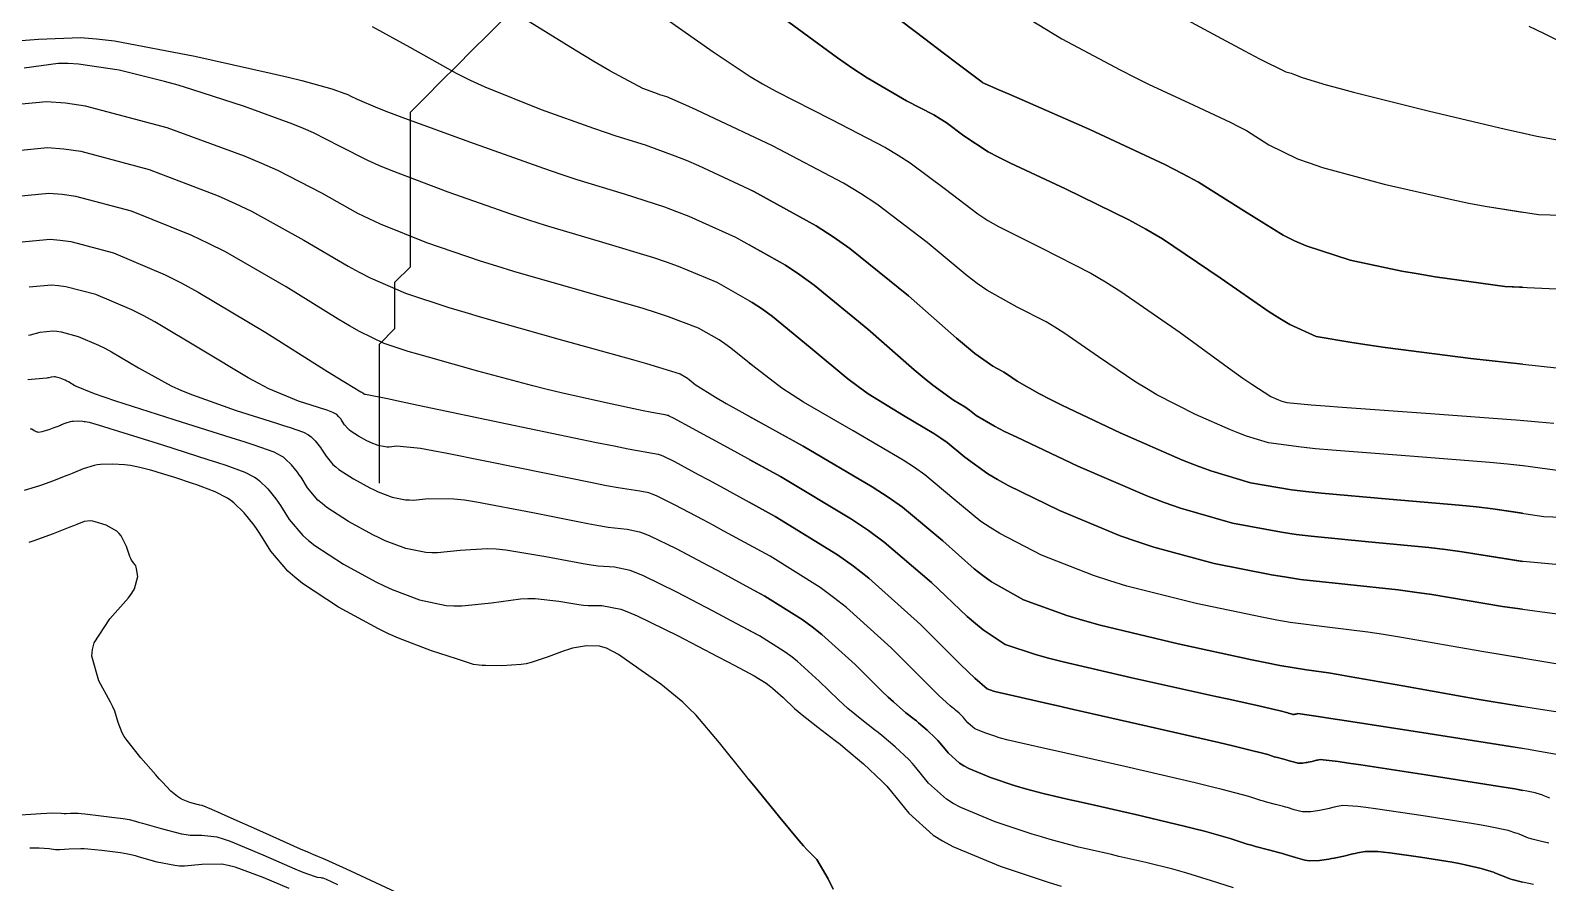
# Model space of a CAD drawing. Header units: metres. Extents: x 837475 to 838479, y 1189012 to 1191015.
# Drawn here: x 837778.4 to 837876.6, y 1190208.2 to 1190263.4 of the extents above; entities that cross this region are included whole.
import ezdxf

# ---------------------------------------------------------------- set-up
doc = ezdxf.new("R2010")
doc.units = ezdxf.units.M
doc.header["$LTSCALE"] = 0.3
for name, color, linetype in [('COTAS 10', 1, 'Continuous'), ('COTAS INT', 252, 'Continuous'), ('DRENAJE', 5, 'Continuous')]:
    doc.layers.add(name, color=color, linetype=linetype)

msp = doc.modelspace()

# ---------------------------------------------------------------- linework, layer by layer
at = {"layer": 'COTAS 10'}
for points, elevation in [([(837829.982, 1190267.584), (837836.27, 1190262.807), (837837.471, 1190261.895), (837838.437, 1190261.161), (837839.976, 1190259.994), (837839.984, 1190259.989), (837839.988, 1190259.987), (837839.994, 1190259.983), (837841.064, 1190259.514), (837841.737, 1190259.22), (837842.573, 1190258.854), (837846.952, 1190256.941), (837851.798, 1190254.684), (837852.928, 1190254.102), (837853.966, 1190253.539), (837856.952, 1190251.659), (837859.451, 1190250.102), (837860.183, 1190249.743), (837860.931, 1190249.414), (837863.779, 1190248.485), (837867.113, 1190247.784), (837868.168, 1190247.598), (837869.281, 1190247.417), (837873.779, 1190246.792), (837879.036, 1190246.555)], 1670), ([(837874.923, 1190246.74), (837873.779, 1190246.792), (837869.281, 1190247.417), (837868.168, 1190247.598), (837867.113, 1190247.784), (837863.779, 1190248.485), (837860.931, 1190249.414), (837860.183, 1190249.743), (837859.451, 1190250.102), (837856.952, 1190251.659), (837853.966, 1190253.539), (837852.928, 1190254.102), (837851.798, 1190254.684), (837846.952, 1190256.941), (837842.573, 1190258.854), (837841.737, 1190259.22), (837841.064, 1190259.514), (837839.994, 1190259.983), (837839.988, 1190259.987), (837839.984, 1190259.989), (837839.976, 1190259.994), (837838.437, 1190261.161), (837837.471, 1190261.895), (837836.27, 1190262.807), (837829.982, 1190267.584)], 1670), ([(837777.291, 1190262.659), (837778.972, 1190262.775), (837781.682, 1190262.901), (837782.715, 1190262.811), (837783.87, 1190262.667), (837789.065, 1190261.694), (837794.073, 1190260.563), (837795.111, 1190260.318), (837795.997, 1190260.104), (837797.939, 1190259.58), (837798.772, 1190259.274), (837798.959, 1190259.198), (837799.128, 1190259.125), (837799.58, 1190258.893), (837800.891, 1190258.344), (837801.602, 1190258.072), (837802.463, 1190257.747), (837806.828, 1190256.141), (837811.614, 1190254.441), (837812.741, 1190254.058), (837813.783, 1190253.713), (837816.828, 1190252.782), (837819.444, 1190251.937), (837820.216, 1190251.647), (837821.007, 1190251.332), (837824.035, 1190249.989), (837827.268, 1190248.161), (837828.189, 1190247.54), (837829.121, 1190246.87), (837832.583, 1190244.035), (837835.585, 1190241.406), (837836.228, 1190240.866), (837836.789, 1190240.408), (837838.136, 1190239.431), (837838.854, 1190239.009), (837839.019, 1190238.9), (837839.169, 1190238.795), (837839.588, 1190238.446), (837840.793, 1190237.748), (837841.438, 1190237.422), (837842.219, 1190237.039), (837846.165, 1190235.181), (837850.636, 1190233.255), (837851.748, 1190232.831), (837852.804, 1190232.454), (837856.165, 1190231.483), (837859.341, 1190230.895), (837860.282, 1190230.759), (837861.249, 1190230.635), (837864.963, 1190230.281), (837868.862, 1190229.917), (837869.945, 1190229.786), (837871.03, 1190229.641), (837874.923, 1190229.015)], 1680), ([(837777.669, 1190249.648), (837779.723, 1190249.843), (837780.373, 1190249.792), (837781.058, 1190249.695), (837783.823, 1190248.962), (837787.155, 1190247.547), (837788.197, 1190247.019), (837789.291, 1190246.432), (837793.674, 1190243.823), (837797.486, 1190241.41), (837798.22, 1190240.948), (837798.814, 1190240.575), (837799.799, 1190239.97), (837799.861, 1190239.95), (837799.873, 1190239.946), (837799.884, 1190239.943), (837799.905, 1190239.936), (837799.913, 1190239.932), (837799.915, 1190239.93), (837799.917, 1190239.929), (837799.923, 1190239.922), (837799.93, 1190239.914), (837799.932, 1190239.912), (837799.934, 1190239.909), (837799.94, 1190239.898), (837799.951, 1190239.885), (837799.961, 1190239.877), (837799.984, 1190239.862), (837800.01, 1190239.848), (837800.016, 1190239.845), (837800.023, 1190239.842), (837800.044, 1190239.834), (837800.066, 1190239.829), (837800.078, 1190239.829), (837800.102, 1190239.831), (837801.522, 1190239.54), (837802.408, 1190239.355), (837803.508, 1190239.125), (837809.263, 1190237.915), (837815.057, 1190236.709), (837816.181, 1190236.48), (837817.098, 1190236.298), (837818.675, 1190236.022), (837819.025, 1190235.95), (837819.168, 1190235.897), (837819.33, 1190235.829), (837820.084, 1190235.462), (837821.622, 1190234.638), (837822.279, 1190234.282), (837823.037, 1190233.87), (837826.608, 1190231.92), (837830.62, 1190229.442), (837831.655, 1190228.698), (837832.657, 1190227.928), (837836.002, 1190224.937), (837838.568, 1190222.377), (837839.078, 1190221.879), (837839.502, 1190221.472), (837840.31, 1190220.764), (837840.721, 1190220.626), (837840.894, 1190220.579), (837841.093, 1190220.528), (837842.026, 1190220.31), (837844.017, 1190219.863), (837844.883, 1190219.667), (837845.886, 1190219.44), (837850.646, 1190218.358), (837855.281, 1190217.294), (837856.204, 1190217.078), (837856.972, 1190216.895), (837858.448, 1190216.521), (837858.875, 1190216.384), (837858.982, 1190216.352), (837859.084, 1190216.323), (837859.413, 1190216.236), (837859.697, 1190216.164), (837859.772, 1190216.143), (837859.845, 1190216.121), (837860.092, 1190216.041), (837860.329, 1190215.979), (837860.394, 1190215.97), (837860.46, 1190215.964), (837860.699, 1190215.97), (837860.939, 1190216.004), (837861.006, 1190216.016), (837861.073, 1190216.029), (837861.314, 1190216.082), (837861.544, 1190216.137), (837861.603, 1190216.15), (837861.66, 1190216.162), (837861.851, 1190216.199), (837863.004, 1190216.067), (837863.668, 1190215.973), (837864.481, 1190215.854), (837868.664, 1190215.217), (837872.888, 1190214.551), (837873.728, 1190214.413), (837874.425, 1190214.297), (837874.923, 1190214.203)], 1690), ([(837878.961, 1190228.636), (837874.963, 1190229.009), (837871.03, 1190229.641), (837869.945, 1190229.786), (837868.862, 1190229.917), (837864.963, 1190230.281), (837861.249, 1190230.635), (837860.282, 1190230.759), (837859.341, 1190230.895), (837856.165, 1190231.483), (837852.804, 1190232.454), (837851.748, 1190232.831), (837850.636, 1190233.255), (837846.165, 1190235.181), (837842.219, 1190237.039), (837841.438, 1190237.422), (837840.793, 1190237.748), (837839.588, 1190238.446), (837839.169, 1190238.795), (837839.019, 1190238.9), (837838.854, 1190239.009), (837838.136, 1190239.431), (837836.789, 1190240.408), (837836.228, 1190240.866), (837835.585, 1190241.406), (837832.583, 1190244.035), (837829.121, 1190246.87), (837828.189, 1190247.54), (837827.268, 1190248.161), (837824.923, 1190249.487)], 1680), ([(837830.355, 1190207.806), (837830.033, 1190208.479), (837829.288, 1190209.732), (837828.667, 1190210.35), (837828.423, 1190210.622), (837828.148, 1190210.938), (837826.893, 1190212.443), (837825.409, 1190214.275), (837824.99, 1190214.797), (837824.567, 1190215.325), (837823.007, 1190217.284), (837821.461, 1190219.082), (837821.046, 1190219.508), (837820.638, 1190219.904), (837819.211, 1190221.074), (837817.945, 1190221.957), (837817.638, 1190222.171), (837817.35, 1190222.372), (837816.465, 1190222.99), (837815.684, 1190223.401), (837815.461, 1190223.472), (837815.235, 1190223.524), (837814.394, 1190223.556), (837813.493, 1190223.392), (837813.23, 1190223.32), (837812.959, 1190223.236), (837811.931, 1190222.84), (837810.82, 1190222.464), (837810.497, 1190222.394), (837810.168, 1190222.338), (837808.925, 1190222.258), (837807.861, 1190222.282), (837807.645, 1190222.291), (837807.463, 1190222.303), (837807.091, 1190222.355), (837806.582, 1190222.525), (837806.314, 1190222.611), (837805.992, 1190222.714), (837804.37, 1190223.226), (837802.245, 1190224.04), (837801.605, 1190224.333), (837800.944, 1190224.655), (837798.368, 1190226.063), (837796.041, 1190227.591), (837795.535, 1190227.989), (837795.089, 1190228.375), (837793.982, 1190229.679), (837793.284, 1190230.809), (837793.096, 1190231.086), (837792.911, 1190231.347), (837792.266, 1190232.161), (837791.596, 1190232.8), (837791.397, 1190232.952), (837791.191, 1190233.093), (837790.396, 1190233.508), (837789.488, 1190233.858), (837789.21, 1190233.957), (837788.922, 1190234.058), (837787.785, 1190234.43), (837786.702, 1190234.762), (837786.447, 1190234.837), (837786.211, 1190234.904), (837785.519, 1190235.088), (837784.906, 1190235.205), (837784.72, 1190235.23), (837784.526, 1190235.252), (837783.764, 1190235.308), (837782.978, 1190235.282), (837782.769, 1190235.253), (837782.563, 1190235.213), (837781.85, 1190234.991), (837781.137, 1190234.702), (837780.932, 1190234.62), (837780.724, 1190234.537), (837779.942, 1190234.231), (837779.162, 1190233.946), (837778.954, 1190233.877), (837778.75, 1190233.811), (837778.045, 1190233.606)], 1700), ([(837876.682, 1190213.708), (837876.466, 1190213.794), (837876.254, 1190213.883), (837876.18, 1190213.91), (837876.099, 1190213.938), (837875.751, 1190214.047), (837874.425, 1190214.297), (837873.728, 1190214.413), (837872.888, 1190214.551), (837868.664, 1190215.217), (837864.481, 1190215.854), (837863.668, 1190215.973), (837863.004, 1190216.067), (837861.851, 1190216.199), (837861.66, 1190216.162), (837861.603, 1190216.15), (837861.544, 1190216.137), (837861.314, 1190216.082), (837861.073, 1190216.029), (837861.006, 1190216.016), (837860.939, 1190216.004), (837860.699, 1190215.97), (837860.46, 1190215.964), (837860.394, 1190215.97), (837860.329, 1190215.979), (837860.092, 1190216.041), (837859.845, 1190216.121), (837859.772, 1190216.143), (837859.697, 1190216.164), (837859.413, 1190216.236), (837859.084, 1190216.323), (837858.982, 1190216.352), (837858.875, 1190216.384), (837858.448, 1190216.521), (837856.972, 1190216.895), (837856.204, 1190217.078), (837855.281, 1190217.294), (837850.646, 1190218.358), (837845.886, 1190219.44), (837844.883, 1190219.667), (837844.017, 1190219.863), (837842.026, 1190220.31), (837841.093, 1190220.528), (837840.894, 1190220.579), (837840.721, 1190220.626), (837840.31, 1190220.764), (837839.502, 1190221.472), (837839.078, 1190221.879), (837838.568, 1190222.377), (837836.002, 1190224.937), (837832.657, 1190227.928), (837831.655, 1190228.698), (837830.62, 1190229.442), (837826.608, 1190231.92), (837824.923, 1190232.84)], 1690), ([(837824.923, 1190214.88), (837824.99, 1190214.797), (837825.409, 1190214.275), (837826.893, 1190212.443), (837828.148, 1190210.938), (837828.423, 1190210.622), (837828.667, 1190210.35), (837829.288, 1190209.732), (837830.033, 1190208.479), (837830.355, 1190207.806)], 1700)]:
    msp.add_lwpolyline(points, dxfattribs=dict(at, elevation=elevation))
at = {"layer": 'COTAS INT'}
for points, elevation in [([(837824.923, 1190277.064), (837830.519, 1190272.803), (837837.279, 1190267.84), (837838.915, 1190266.704), (837840.45, 1190265.672), (837845.142, 1190262.803), (837848.899, 1190260.811), (837849.844, 1190260.331), (837850.747, 1190259.883), (837853.665, 1190258.523), (837856.021, 1190257.426), (837856.57, 1190257.144), (837857.075, 1190256.87), (837858.523, 1190255.958), (837860.369, 1190255.048), (837861.123, 1190254.776), (837861.983, 1190254.495), (837865.969, 1190253.405), (837870.347, 1190252.405), (837871.454, 1190252.181), (837872.515, 1190251.98), (837875.969, 1190251.443), (837879.678, 1190251.344)], 1668), ([(837849.628, 1190265.991), (837855.75, 1190262.674), (837856.943, 1190262.037), (837857.918, 1190261.52), (837859.628, 1190260.669), (837859.965, 1190260.577), (837860.074, 1190260.54), (837860.19, 1190260.497), (837860.667, 1190260.298), (837862.236, 1190259.828), (837863.04, 1190259.614), (837864.005, 1190259.364), (837868.827, 1190258.16), (837873.828, 1190256.966), (837874.907, 1190256.723), (837874.923, 1190256.719)], 1666), ([(837849.628, 1190265.991), (837855.75, 1190262.674), (837856.943, 1190262.037), (837857.918, 1190261.52), (837859.628, 1190260.669), (837859.965, 1190260.577), (837860.074, 1190260.54), (837860.19, 1190260.497), (837860.667, 1190260.298), (837862.236, 1190259.828), (837863.04, 1190259.614), (837864.005, 1190259.364), (837868.827, 1190258.16), (837873.828, 1190256.966), (837874.907, 1190256.723), (837875.852, 1190256.518), (837878.16, 1190256.093)], 1666), ([(837874.923, 1190235.192), (837873.948, 1190235.292), (837872.802, 1190235.399), (837867.632, 1190235.809), (837862.596, 1190236.203), (837861.535, 1190236.301), (837860.618, 1190236.393), (837858.507, 1190236.684), (837857.072, 1190237.121), (837856.58, 1190237.305), (837856.048, 1190237.516), (837853.785, 1190238.507), (837851.285, 1190239.791), (837850.603, 1190240.186), (837849.926, 1190240.6), (837847.517, 1190242.239), (837845.259, 1190243.799), (837844.678, 1190244.162), (837844.115, 1190244.496), (837842.239, 1190245.456), (837840.28, 1190246.562), (837839.664, 1190246.989), (837839.017, 1190247.469), (837836.418, 1190249.635), (837833.178, 1190252.12), (837832.128, 1190252.8), (837831.01, 1190253.476), (837826.418, 1190255.891), (837822.312, 1190257.832), (837821.501, 1190258.21), (837820.831, 1190258.518), (837819.586, 1190259.059), (837819.151, 1190259.194), (837818.992, 1190259.247), (837818.815, 1190259.308), (837818.036, 1190259.586), (837815.909, 1190260.732), (837814.882, 1190261.34), (837813.667, 1190262.074), (837807.696, 1190265.774)], 1676), ([(837840.45, 1190265.672), (837845.142, 1190262.803), (837848.899, 1190260.811), (837849.844, 1190260.331), (837850.747, 1190259.883), (837853.665, 1190258.523), (837856.021, 1190257.426), (837856.57, 1190257.144), (837857.075, 1190256.87), (837858.523, 1190255.958), (837860.369, 1190255.048), (837861.123, 1190254.776), (837861.983, 1190254.495), (837865.969, 1190253.405), (837870.347, 1190252.405), (837871.454, 1190252.181), (837872.515, 1190251.98), (837874.923, 1190251.606)], 1668), ([(837819.56, 1190264.089), (837822.588, 1190261.966), (837824.988, 1190260.361), (837825.784, 1190259.894), (837826.638, 1190259.417), (837830.198, 1190257.61), (837833.728, 1190255.778), (837834.562, 1190255.284), (837835.335, 1190254.796), (837837.61, 1190253.084), (837839.7, 1190251.484), (837840.355, 1190251.066), (837841.044, 1190250.66), (837843.81, 1190249.284), (837847.002, 1190247.652), (837847.96, 1190247.083), (837848.95, 1190246.465), (837852.791, 1190243.81), (837856.155, 1190241.361), (837856.844, 1190240.872), (837857.428, 1190240.465), (837858.659, 1190239.678), (837859.148, 1190239.464), (837859.262, 1190239.419), (837859.368, 1190239.379), (837859.678, 1190239.285), (837861.256, 1190239.142), (837862.161, 1190239.071), (837863.27, 1190238.987), (837868.966, 1190238.573), (837874.771, 1190238.14), (837874.923, 1190238.128)], 1674), ([(837874.923, 1190241.777), (837871.588, 1190242.142), (837866.047, 1190242.853), (837864.882, 1190243.015), (837863.878, 1190243.162), (837861.588, 1190243.566), (837859.88, 1190244.334), (837859.242, 1190244.71), (837858.534, 1190245.156), (837855.381, 1190247.359), (837851.647, 1190249.863), (837850.571, 1190250.499), (837849.478, 1190251.11), (837845.381, 1190253.112), (837841.808, 1190254.757), (837841.046, 1190255.143), (837840.382, 1190255.499), (837838.802, 1190256.534), (837837.662, 1190257.392), (837837.274, 1190257.636), (837836.856, 1190257.884), (837835.087, 1190258.802), (837832.538, 1190260.289), (837831.628, 1190260.894), (837830.629, 1190261.584), (837826.285, 1190264.775)], 1672), ([(837826.285, 1190264.775), (837830.629, 1190261.584), (837831.628, 1190260.894), (837832.538, 1190260.289), (837835.087, 1190258.802), (837836.856, 1190257.884), (837837.274, 1190257.636), (837837.662, 1190257.392), (837838.802, 1190256.534), (837840.382, 1190255.499), (837841.046, 1190255.143), (837841.808, 1190254.757), (837845.381, 1190253.112), (837849.478, 1190251.11), (837850.571, 1190250.499), (837851.647, 1190249.863), (837855.381, 1190247.359), (837858.534, 1190245.156), (837859.242, 1190244.71), (837859.88, 1190244.334), (837861.588, 1190243.566), (837863.878, 1190243.162), (837864.882, 1190243.015), (837866.047, 1190242.853), (837871.588, 1190242.142), (837877.132, 1190241.535)], 1672), ([(837874.923, 1190232.126), (837873, 1190232.414), (837871.946, 1190232.539), (837870.832, 1190232.658), (837866.298, 1190233.045), (837861.923, 1190233.419), (837860.908, 1190233.53), (837859.979, 1190233.644), (837857.336, 1190234.084), (837854.775, 1190234.863), (837853.898, 1190235.191), (837852.948, 1190235.568), (837848.91, 1190237.336), (837845.142, 1190239.116), (837844.362, 1190239.501), (837843.696, 1190239.839), (837842.242, 1190240.668), (837841.569, 1190241.133), (837841.395, 1190241.241), (837841.227, 1190241.341), (837840.668, 1190241.627), (837839.515, 1190242.465), (837838.974, 1190242.913), (837838.335, 1190243.454), (837835.226, 1190246.186), (837831.419, 1190249.255), (837830.34, 1190250.008), (837829.25, 1190250.719), (837825.226, 1190252.94), (837821.66, 1190254.582), (837820.858, 1190254.928), (837820.138, 1190255.228), (837818.207, 1190255.92), (837816.322, 1190256.506), (837815.631, 1190256.739), (837814.866, 1190257.002), (837811.489, 1190258.207), (837807.838, 1190259.68), (837806.901, 1190260.112), (837805.995, 1190260.555), (837802.989, 1190262.243), (837800.572, 1190263.579)], 1678), ([(837878.565, 1190262.005), (837876.348, 1190263.136), (837875.348, 1190263.61)], 1664), ([(837874.923, 1190225.924), (837873.629, 1190226.098), (837869.06, 1190226.868), (837867.944, 1190227.033), (837866.892, 1190227.176), (837863.629, 1190227.518), (837860.576, 1190227.85), (837859.656, 1190227.989), (837858.703, 1190228.146), (837854.994, 1190228.883), (837851.076, 1190229.933), (837849.991, 1190230.289), (837848.907, 1190230.673), (837844.994, 1190232.297), (837841.676, 1190233.926), (837840.966, 1190234.314), (837840.348, 1190234.674), (837838.871, 1190235.745), (837837.723, 1190236.701), (837837.312, 1190236.988), (837836.86, 1190237.285), (837834.893, 1190238.441), (837832.612, 1190239.859), (837831.962, 1190240.321), (837831.305, 1190240.813), (837828.865, 1190242.843), (837826.427, 1190244.84), (837825.77, 1190245.313), (837825.121, 1190245.75), (837822.843, 1190247.038), (837820.354, 1190248.082), (837819.573, 1190248.366), (837818.751, 1190248.647), (837815.448, 1190249.644), (837811.746, 1190250.737), (837810.672, 1190251.079), (837809.578, 1190251.439), (837805.448, 1190252.88), (837801.776, 1190254.282), (837800.969, 1190254.617), (837800.254, 1190254.928), (837798.428, 1190255.86), (837796.739, 1190256.729), (837796.109, 1190257), (837795.408, 1190257.286), (837792.293, 1190258.428), (837788.877, 1190259.538), (837787.986, 1190259.803), (837787.12, 1190260.049), (837784.191, 1190260.783), (837781.561, 1190261.176), (837780.883, 1190261.206), (837780.227, 1190261.203), (837778.037, 1190260.909)], 1682), ([(837824.923, 1190260.404), (837824.988, 1190260.361), (837825.784, 1190259.894), (837826.638, 1190259.417), (837830.198, 1190257.61), (837833.728, 1190255.778), (837834.562, 1190255.284), (837835.335, 1190254.796), (837837.61, 1190253.084), (837839.7, 1190251.484), (837840.355, 1190251.066), (837841.044, 1190250.66), (837843.81, 1190249.284), (837847.002, 1190247.652), (837847.96, 1190247.083), (837848.95, 1190246.465), (837852.791, 1190243.81), (837856.155, 1190241.361), (837856.844, 1190240.872), (837857.428, 1190240.465), (837858.659, 1190239.678), (837859.148, 1190239.464), (837859.262, 1190239.419), (837859.368, 1190239.379), (837859.678, 1190239.285), (837861.256, 1190239.142), (837862.161, 1190239.071), (837863.27, 1190238.987), (837868.966, 1190238.573), (837874.771, 1190238.14), (837875.949, 1190238.045), (837876.94, 1190237.96)], 1674), ([(837874.923, 1190222.748), (837872.295, 1190223.186), (837867.09, 1190224.095), (837865.942, 1190224.28), (837864.922, 1190224.435), (837862.295, 1190224.754), (837859.902, 1190225.066), (837859.03, 1190225.218), (837858.065, 1190225.398), (837853.823, 1190226.282), (837849.347, 1190227.412), (837848.235, 1190227.747), (837847.178, 1190228.091), (837843.823, 1190229.414), (837841.132, 1190230.813), (837840.494, 1190231.205), (837839.903, 1190231.599), (837838.154, 1190233.043), (837836.277, 1190234.606), (837835.605, 1190235.076), (837834.867, 1190235.562), (837831.651, 1190237.452), (837828.435, 1190239.31), (837827.697, 1190239.776), (837827.025, 1190240.22), (837825.148, 1190241.651), (837823.732, 1190242.811), (837823.351, 1190243.085), (837822.974, 1190243.339), (837821.651, 1190244.087), (837819.702, 1190244.832), (837818.93, 1190245.084), (837818.058, 1190245.356), (837809.71, 1190247.761), (837808.603, 1190248.1), (837807.541, 1190248.436), (837804.069, 1190249.619), (837801.089, 1190250.817), (837800.336, 1190251.162), (837799.616, 1190251.513), (837797.277, 1190252.827), (837794.446, 1190254.299), (837793.415, 1190254.749), (837792.278, 1190255.217), (837787.277, 1190257.06), (837782.013, 1190258.455), (837780.71, 1190258.64), (837779.473, 1190258.738), (837775.563, 1190258.366)], 1684), ([(837877.632, 1190234.832), (837874.97, 1190235.187), (837873.948, 1190235.292), (837872.802, 1190235.399), (837867.632, 1190235.809), (837862.596, 1190236.203), (837861.535, 1190236.301), (837860.618, 1190236.393), (837858.507, 1190236.684), (837857.072, 1190237.121), (837856.58, 1190237.305), (837856.048, 1190237.516), (837853.785, 1190238.507), (837851.285, 1190239.791), (837850.603, 1190240.186), (837849.926, 1190240.6), (837847.517, 1190242.239), (837845.259, 1190243.799), (837844.678, 1190244.162), (837844.115, 1190244.496), (837842.239, 1190245.456), (837840.28, 1190246.562), (837839.664, 1190246.989), (837839.017, 1190247.469), (837836.418, 1190249.635), (837833.178, 1190252.12), (837832.128, 1190252.8), (837831.01, 1190253.476), (837826.418, 1190255.891), (837824.923, 1190256.598)], 1676), ([(837776.265, 1190255.46), (837779.557, 1190255.773), (837780.598, 1190255.69), (837781.695, 1190255.535), (837786.126, 1190254.361), (837790.578, 1190252.655), (837791.688, 1190252.164), (837792.746, 1190251.665), (837796.126, 1190249.794), (837798.978, 1190248.097), (837799.704, 1190247.707), (837800.402, 1190247.352), (837802.69, 1190246.359), (837805.505, 1190245.433), (837806.534, 1190245.121), (837807.673, 1190244.784), (837812.69, 1190243.367), (837817.364, 1190242.066), (837818.287, 1190241.803), (837819.049, 1190241.582), (837820.459, 1190241.136), (837820.827, 1190240.928), (837820.931, 1190240.858), (837821.037, 1190240.781), (837821.431, 1190240.459), (837822.746, 1190239.627), (837823.432, 1190239.23), (837824.259, 1190238.761), (837828.409, 1190236.462), (837832.873, 1190233.838), (837833.898, 1190233.163), (837834.831, 1190232.511), (837837.436, 1190230.341), (837839.458, 1190228.525), (837840.022, 1190228.096), (837840.589, 1190227.699), (837842.652, 1190226.531), (837845.449, 1190225.51), (837846.478, 1190225.205), (837847.618, 1190224.892), (837852.652, 1190223.682), (837857.427, 1190222.649), (837858.403, 1190222.447), (837859.229, 1190222.282), (837860.961, 1190221.99), (837862.374, 1190221.799), (837862.999, 1190221.698), (837863.726, 1190221.576), (837867.194, 1190220.961), (837871.028, 1190220.276), (837871.985, 1190220.111), (837872.896, 1190219.955), (837874.923, 1190219.625)], 1686), ([(837874.923, 1190216.923), (837874.146, 1190217.046), (837868.827, 1190217.878), (837863.546, 1190218.695), (837862.535, 1190218.85), (837861.72, 1190218.975), (837860.405, 1190219.168), (837860.363, 1190219.16), (837860.351, 1190219.158), (837860.338, 1190219.155), (837860.288, 1190219.143), (837860.235, 1190219.131), (837860.22, 1190219.128), (837860.205, 1190219.126), (837860.153, 1190219.118), (837860.101, 1190219.117), (837860.086, 1190219.118), (837860.072, 1190219.12), (837860.02, 1190219.134), (837859.966, 1190219.152), (837859.95, 1190219.156), (837859.934, 1190219.161), (837859.871, 1190219.177), (837859.8, 1190219.196), (837859.777, 1190219.202), (837859.754, 1190219.209), (837859.66, 1190219.239), (837859.338, 1190219.321), (837859.17, 1190219.361), (837858.968, 1190219.408), (837857.954, 1190219.641), (837855.931, 1190220.094), (837855.093, 1190220.281), (837854.135, 1190220.493), (837849.669, 1190221.481), (837845.218, 1190222.519), (837844.269, 1190222.763), (837843.443, 1190222.989), (837841.481, 1190223.647), (837840.045, 1190224.586), (837839.55, 1190224.988), (837839.013, 1190225.451), (837836.719, 1190227.639), (837833.658, 1190230.266), (837832.637, 1190231.007), (837831.54, 1190231.753), (837826.95, 1190234.497), (837822.798, 1190236.767), (837821.976, 1190237.216), (837821.297, 1190237.586), (837820.032, 1190238.272), (837819.745, 1190238.411), (837819.683, 1190238.437), (837819.629, 1190238.458), (837819.495, 1190238.485), (837818.872, 1190238.595), (837818.509, 1190238.667), (837818.063, 1190238.758), (837815.764, 1190239.237), (837812.752, 1190239.918), (837811.857, 1190240.137), (837810.934, 1190240.368), (837807.381, 1190241.31), (837804.182, 1190242.209), (837803.483, 1190242.412), (837802.865, 1190242.596), (837801.31, 1190243.098), (837799.714, 1190243.887), (837799.071, 1190244.252), (837798.34, 1190244.681), (837794.974, 1190246.761), (837791.046, 1190249.031), (837789.961, 1190249.58), (837788.878, 1190250.094), (837784.974, 1190251.661), (837781.376, 1190252.615), (837780.485, 1190252.741), (837779.64, 1190252.808), (837776.967, 1190252.554)], 1688), ([(837824.923, 1190253.079), (837825.226, 1190252.94), (837829.25, 1190250.719), (837830.34, 1190250.008), (837831.419, 1190249.255), (837835.226, 1190246.186), (837838.335, 1190243.454), (837838.974, 1190242.913), (837839.515, 1190242.465), (837840.668, 1190241.627), (837841.227, 1190241.341), (837841.395, 1190241.241), (837841.569, 1190241.133), (837842.242, 1190240.668), (837843.696, 1190239.839), (837844.362, 1190239.501), (837845.142, 1190239.116), (837848.91, 1190237.336), (837852.948, 1190235.568), (837853.898, 1190235.191), (837854.775, 1190234.863), (837857.336, 1190234.084), (837859.979, 1190233.644), (837860.908, 1190233.53), (837861.923, 1190233.419), (837866.298, 1190233.045), (837870.832, 1190232.658), (837871.946, 1190232.539), (837873, 1190232.414), (837876.298, 1190231.921), (837879.777, 1190231.781)], 1678), ([(837874.923, 1190211.283), (837874.716, 1190211.37), (837874.611, 1190211.408), (837874.497, 1190211.448), (837874.005, 1190211.602), (837872.824, 1190211.848), (837872.275, 1190211.945), (837871.63, 1190212.055), (837868.5, 1190212.556), (837865.416, 1190213.014), (837864.8, 1190213.096), (837864.287, 1190213.16), (837863.297, 1190213.229), (837862.958, 1190213.163), (837862.856, 1190213.141), (837862.75, 1190213.118), (837862.341, 1190213.022), (837861.911, 1190212.926), (837861.792, 1190212.903), (837861.673, 1190212.883), (837861.246, 1190212.821), (837860.82, 1190212.81), (837860.703, 1190212.821), (837860.586, 1190212.837), (837860.164, 1190212.947), (837859.723, 1190213.091), (837859.594, 1190213.129), (837859.461, 1190213.167), (837858.954, 1190213.296), (837858.368, 1190213.45), (837858.186, 1190213.502), (837857.996, 1190213.559), (837857.235, 1190213.803), (837855.507, 1190214.265), (837854.707, 1190214.461), (837853.767, 1190214.685), (837849.21, 1190215.739), (837844.726, 1190216.76), (837843.833, 1190216.963), (837843.091, 1190217.133), (837841.668, 1190217.459), (837841.18, 1190217.588), (837841.027, 1190217.633), (837840.867, 1190217.682), (837840.224, 1190217.895), (837839.626, 1190218.144), (837839.493, 1190218.216), (837839.374, 1190218.29), (837839.065, 1190218.57), (837838.845, 1190218.842), (837838.783, 1190218.912), (837838.72, 1190218.979), (837838.487, 1190219.199), (837838.254, 1190219.395), (837838.19, 1190219.446), (837838.128, 1190219.496), (837837.907, 1190219.666), (837837.191, 1190220.342), (837836.816, 1190220.71), (837836.365, 1190221.158), (837834.1, 1190223.43), (837831.217, 1190226.032), (837830.377, 1190226.687), (837829.518, 1190227.314), (837826.267, 1190229.343), (837823.276, 1190230.973), (837822.582, 1190231.348), (837821.946, 1190231.69), (837820.136, 1190232.652), (837818.916, 1190233.246), (837818.652, 1190233.356), (837818.421, 1190233.442), (837817.854, 1190233.559), (837816.448, 1190233.764), (837815.688, 1190233.907), (837814.766, 1190234.087), (837810.098, 1190235.048), (837805.4, 1190235.997), (837804.459, 1190236.169), (837803.674, 1190236.303), (837802.142, 1190236.458), (837801.644, 1190236.405), (837801.512, 1190236.406), (837801.382, 1190236.415), (837800.934, 1190236.504), (837800.476, 1190236.679), (837800.34, 1190236.74), (837800.2, 1190236.808), (837799.661, 1190237.102), (837799.177, 1190237.42), (837799.072, 1190237.503), (837798.979, 1190237.583), (837798.749, 1190237.854), (837798.604, 1190238.089), (837798.565, 1190238.147), (837798.526, 1190238.201), (837798.392, 1190238.37), (837798.253, 1190238.503), (837798.211, 1190238.535), (837798.168, 1190238.564), (837798.003, 1190238.65), (837797.556, 1190238.804), (837797.335, 1190238.876), (837797.073, 1190238.96), (837795.775, 1190239.371), (837793.865, 1190240.177), (837793.217, 1190240.51), (837792.517, 1190240.892), (837789.556, 1190242.671), (837786.493, 1190244.495), (837785.728, 1190244.905), (837785, 1190245.274), (837782.671, 1190246.263), (837780.739, 1190246.774), (837780.261, 1190246.842), (837779.807, 1190246.878), (837778.371, 1190246.742)], 1692), ([(837824.923, 1190245.862), (837825.121, 1190245.75), (837825.77, 1190245.313), (837826.427, 1190244.84), (837828.865, 1190242.843), (837831.305, 1190240.813), (837831.962, 1190240.321), (837832.612, 1190239.859), (837834.893, 1190238.441), (837836.86, 1190237.285), (837837.312, 1190236.988), (837837.723, 1190236.701), (837838.871, 1190235.745), (837840.348, 1190234.674), (837840.966, 1190234.314), (837841.676, 1190233.926), (837844.994, 1190232.297), (837848.907, 1190230.673), (837849.991, 1190230.289), (837851.076, 1190229.933), (837854.994, 1190228.883), (837858.703, 1190228.146), (837859.656, 1190227.989), (837860.576, 1190227.85), (837863.629, 1190227.518), (837866.892, 1190227.176), (837867.944, 1190227.033), (837869.06, 1190226.868), (837873.629, 1190226.098), (837878.145, 1190225.492)], 1682), ([(837778.324, 1190243.638), (837778.456, 1190243.672), (837779.073, 1190243.836), (837779.89, 1190243.914), (837780.148, 1190243.893), (837780.421, 1190243.854), (837781.52, 1190243.563), (837782.845, 1190243), (837783.259, 1190242.791), (837783.694, 1190242.557), (837785.437, 1190241.52), (837787.547, 1190240.374), (837788.214, 1190240.073), (837788.916, 1190239.778), (837791.751, 1190238.771), (837794.285, 1190237.97), (837794.797, 1190237.805), (837795.228, 1190237.665), (837796.101, 1190237.364), (837796.424, 1190237.196), (837796.507, 1190237.139), (837796.589, 1190237.077), (837796.86, 1190236.818), (837797.122, 1190236.487), (837797.197, 1190236.381), (837797.274, 1190236.269), (837797.557, 1190235.81), (837798.007, 1190235.281), (837798.187, 1190235.124), (837798.393, 1190234.963), (837799.338, 1190234.343), (837800.391, 1190233.768), (837800.664, 1190233.636), (837800.93, 1190233.515), (837801.824, 1190233.175), (837802.698, 1190233), (837802.951, 1190232.984), (837803.209, 1190232.981), (837804.181, 1190233.085), (837805.827, 1190233.065), (837806.51, 1190232.983), (837807.291, 1190232.869), (837810.933, 1190232.181), (837814.476, 1190231.466), (837815.194, 1190231.334), (837815.798, 1190231.23), (837817.034, 1190231.095), (837817.817, 1190230.934), (837818.137, 1190230.815), (837818.501, 1190230.663), (837820.188, 1190229.842), (837822.271, 1190228.742), (837822.885, 1190228.414), (837823.515, 1190228.075), (837825.925, 1190226.766), (837828.351, 1190225.252), (837828.992, 1190224.784), (837829.619, 1190224.295), (837831.77, 1190222.354), (837833.529, 1190220.607), (837833.909, 1190220.241), (837834.242, 1190219.926), (837835.058, 1190219.211), (837835.581, 1190218.81), (837835.728, 1190218.692), (837835.878, 1190218.571), (837836.428, 1190218.109), (837836.978, 1190217.589), (837837.126, 1190217.431), (837837.274, 1190217.267), (837837.793, 1190216.624), (837838.523, 1190215.964), (837838.803, 1190215.79), (837839.116, 1190215.619), (837840.53, 1190215.031), (837842.046, 1190214.529), (837842.424, 1190214.412), (837842.784, 1190214.306), (837843.937, 1190214.001), (837845.48, 1190213.645), (837846.086, 1190213.506), (837846.77, 1190213.349), (837849.89, 1190212.638), (837853.037, 1190211.898), (837853.738, 1190211.723), (837854.367, 1190211.561), (837856.022, 1190211.085), (837857.117, 1190210.735), (837857.391, 1190210.652), (837857.653, 1190210.577), (837858.495, 1190210.356), (837859.224, 1190210.17), (837859.415, 1190210.116), (837859.602, 1190210.061), (837860.237, 1190209.854), (837860.842, 1190209.696), (837861.011, 1190209.672), (837861.18, 1190209.657), (837861.792, 1190209.673), (837862.407, 1190209.761), (837862.578, 1190209.791), (837862.749, 1190209.823), (837863.368, 1190209.961), (837863.957, 1190210.1), (837864.108, 1190210.133), (837864.255, 1190210.164), (837864.743, 1190210.259), (837865.571, 1190210.252), (837865.932, 1190210.219), (837866.35, 1190210.173), (837868.336, 1190209.894), (837870.373, 1190209.559), (837870.823, 1190209.476), (837871.224, 1190209.399), (837872.26, 1190209.157), (837872.895, 1190208.958), (837873.042, 1190208.907), (837873.177, 1190208.858), (837873.563, 1190208.696), (837873.957, 1190208.54), (837874.097, 1190208.495), (837874.251, 1190208.449), (837874.92, 1190208.276), (837874.923, 1190208.275)], 1694), ([(837877.33, 1190222.347), (837872.295, 1190223.186), (837867.09, 1190224.095), (837865.942, 1190224.28), (837864.922, 1190224.435), (837862.295, 1190224.754), (837859.902, 1190225.066), (837859.03, 1190225.218), (837858.065, 1190225.398), (837853.823, 1190226.282), (837849.347, 1190227.412), (837848.235, 1190227.747), (837847.178, 1190228.091), (837843.823, 1190229.414), (837841.132, 1190230.813), (837840.494, 1190231.205), (837839.903, 1190231.599), (837838.154, 1190233.043), (837836.277, 1190234.606), (837835.605, 1190235.076), (837834.867, 1190235.562), (837831.651, 1190237.452), (837828.435, 1190239.31), (837827.697, 1190239.776), (837827.025, 1190240.22), (837825.148, 1190241.651), (837824.923, 1190241.835)], 1684), ([(837856.238, 1190207.91), (837854.81, 1190208.366), (837853.226, 1190208.857), (837852.77, 1190208.985), (837852.307, 1190209.111), (837850.57, 1190209.538), (837848.814, 1190209.939), (837848.339, 1190210.048), (837847.868, 1190210.157), (837846.206, 1190210.543), (837844.389, 1190211.024), (837843.821, 1190211.192), (837843.225, 1190211.376), (837840.835, 1190212.167), (837838.607, 1190213.093), (837838.113, 1190213.363), (837837.672, 1190213.638), (837836.521, 1190214.678), (837835.702, 1190215.691), (837835.47, 1190215.95), (837835.236, 1190216.199), (837834.369, 1190217.019), (837833.501, 1190217.747), (837833.266, 1190217.938), (837833.033, 1190218.124), (837832.21, 1190218.757), (837831.294, 1190219.51), (837831.001, 1190219.772), (837830.693, 1190220.057), (837829.44, 1190221.278), (837828.021, 1190222.559), (837827.607, 1190222.881), (837827.184, 1190223.19), (837825.583, 1190224.189), (837823.754, 1190225.178), (837823.188, 1190225.48), (837822.595, 1190225.794), (837820.24, 1190227.032), (837818.087, 1190228.08), (837817.622, 1190228.274), (837817.213, 1190228.427), (837816.213, 1190228.632), (837815.149, 1190228.697), (837814.7, 1190228.761), (837814.185, 1190228.845), (837811.768, 1190229.315), (837809.183, 1190229.741), (837808.561, 1190229.797), (837807.98, 1190229.827), (837806.221, 1190229.712), (837804.775, 1190229.557), (837804.391, 1190229.561), (837804.014, 1190229.586), (837802.714, 1190229.846), (837801.383, 1190230.352), (837800.988, 1190230.532), (837800.581, 1190230.729), (837799.014, 1190231.583), (837797.609, 1190232.506), (837797.303, 1190232.746), (837797.034, 1190232.979), (837796.365, 1190233.766), (837795.944, 1190234.449), (837795.83, 1190234.616), (837795.719, 1190234.774), (837795.329, 1190235.265), (837794.924, 1190235.652), (837794.804, 1190235.743), (837794.68, 1190235.828), (837794.2, 1190236.079), (837792.9, 1190236.526), (837792.26, 1190236.734), (837791.497, 1190236.98), (837787.727, 1190238.172), (837783.968, 1190239.38), (837783.211, 1190239.635), (837782.578, 1190239.856), (837781.318, 1190240.368), (837780.896, 1190240.62), (837780.79, 1190240.677), (837780.69, 1190240.727), (837780.368, 1190240.864), (837780.102, 1190240.934), (837780.036, 1190240.944), (837779.973, 1190240.949), (837779.775, 1190240.93), (837779.626, 1190240.89), (837779.594, 1190240.882), (837779.565, 1190240.875), (837779.498, 1190240.859), (837778.74, 1190240.788), (837778.277, 1190240.746)], 1696), ([(837778.42, 1190237.607), (837778.477, 1190237.595), (837778.53, 1190237.579), (837778.688, 1190237.482), (837778.848, 1190237.393), (837778.902, 1190237.383), (837778.961, 1190237.378), (837779.209, 1190237.412), (837779.494, 1190237.495), (837779.577, 1190237.521), (837779.661, 1190237.55), (837779.976, 1190237.665), (837780.293, 1190237.789), (837780.377, 1190237.822), (837780.46, 1190237.855), (837780.749, 1190237.973), (837781.037, 1190238.063), (837781.121, 1190238.078), (837781.205, 1190238.09), (837781.524, 1190238.101), (837781.832, 1190238.078), (837781.91, 1190238.069), (837781.986, 1190238.059), (837782.234, 1190238.012), (837783.102, 1190237.753), (837783.568, 1190237.609), (837784.132, 1190237.435), (837786.984, 1190236.543), (837789.923, 1190235.608), (837790.542, 1190235.406), (837791.076, 1190235.229), (837792.298, 1190234.793), (837792.935, 1190234.46), (837793.1, 1190234.348), (837793.26, 1190234.226), (837793.797, 1190233.713), (837794.315, 1190233.06), (837794.463, 1190232.851), (837794.614, 1190232.629), (837795.174, 1190231.723), (837796.062, 1190230.677), (837796.419, 1190230.367), (837796.825, 1190230.048), (837798.691, 1190228.823), (837800.772, 1190227.689), (837801.312, 1190227.427), (837801.837, 1190227.189), (837803.603, 1190226.517), (837805.33, 1190226.171), (837805.831, 1190226.139), (837806.34, 1190226.133), (837808.261, 1190226.339), (837810.133, 1190226.59), (837810.612, 1190226.612), (837811.074, 1190226.613), (837812.603, 1190226.448), (837813.894, 1190226.223), (837814.206, 1190226.187), (837814.499, 1190226.163), (837815.392, 1190226.169), (837816.61, 1190225.919), (837817.106, 1190225.733), (837817.672, 1190225.497), (837820.292, 1190224.222), (837822.92, 1190222.846), (837823.491, 1190222.546), (837823.993, 1190222.28), (837825.241, 1190221.612), (837826.017, 1190221.128), (837826.222, 1190220.979), (837826.422, 1190220.822), (837827.11, 1190220.202), (837827.857, 1190219.506), (837828.094, 1190219.302), (837828.345, 1190219.094), (837829.362, 1190218.302), (837830.486, 1190217.438), (837830.804, 1190217.184), (837831.125, 1190216.923), (837832.31, 1190215.93), (837833.493, 1190214.809), (837833.814, 1190214.469), (837834.131, 1190214.116), (837835.249, 1190212.732), (837836.821, 1190211.312), (837837.423, 1190210.936), (837838.098, 1190210.568), (837841.14, 1190209.302), (837844.324, 1190208.241), (837845.088, 1190208.002)], 1698), ([(837877.928, 1190219.151), (837875.809, 1190219.481), (837872.896, 1190219.955), (837871.985, 1190220.111), (837871.028, 1190220.276), (837867.194, 1190220.961), (837863.726, 1190221.576), (837862.999, 1190221.698), (837862.374, 1190221.799), (837860.961, 1190221.99), (837859.229, 1190222.282), (837858.403, 1190222.447), (837857.427, 1190222.649), (837852.652, 1190223.682), (837847.618, 1190224.892), (837846.478, 1190225.205), (837845.449, 1190225.51), (837842.652, 1190226.531), (837840.589, 1190227.699), (837840.022, 1190228.096), (837839.458, 1190228.525), (837837.436, 1190230.341), (837834.831, 1190232.511), (837833.898, 1190233.163), (837832.873, 1190233.838), (837828.409, 1190236.462), (837824.923, 1190238.393)], 1686), ([(837824.923, 1190235.605), (837826.95, 1190234.497), (837831.54, 1190231.753), (837832.637, 1190231.007), (837833.658, 1190230.266), (837836.719, 1190227.639), (837839.013, 1190225.451), (837839.55, 1190224.988), (837840.045, 1190224.586), (837841.481, 1190223.647), (837843.443, 1190222.989), (837844.269, 1190222.763), (837845.218, 1190222.519), (837849.669, 1190221.481), (837854.135, 1190220.493), (837855.093, 1190220.281), (837855.931, 1190220.094), (837857.954, 1190219.641), (837858.968, 1190219.408), (837859.17, 1190219.361), (837859.338, 1190219.321), (837859.66, 1190219.239), (837859.754, 1190219.209), (837859.777, 1190219.202), (837859.8, 1190219.196), (837859.871, 1190219.177), (837859.934, 1190219.161), (837859.95, 1190219.156), (837859.966, 1190219.152), (837860.02, 1190219.134), (837860.072, 1190219.12), (837860.086, 1190219.118), (837860.101, 1190219.117), (837860.153, 1190219.118), (837860.205, 1190219.126), (837860.22, 1190219.128), (837860.235, 1190219.131), (837860.288, 1190219.143), (837860.338, 1190219.155), (837860.351, 1190219.158), (837860.363, 1190219.16), (837860.405, 1190219.168), (837861.72, 1190218.975), (837862.535, 1190218.85), (837863.546, 1190218.695), (837868.827, 1190217.878), (837874.146, 1190217.046), (837875.181, 1190216.882), (837876.026, 1190216.746), (837877.496, 1190216.492)], 1688), ([(837804.69, 1190206.402), (837799.168, 1190208.972), (837798.637, 1190209.219), (837798.208, 1190209.419), (837797.504, 1190209.745), (837797.462, 1190209.759), (837797.45, 1190209.762), (837797.439, 1190209.765), (837797.395, 1190209.769), (837796.767, 1190210.036), (837796.386, 1190210.203), (837795.916, 1190210.411), (837793.473, 1190211.501), (837791.029, 1190212.588), (837790.559, 1190212.795), (837790.178, 1190212.961), (837789.549, 1190213.218), (837789.4, 1190213.245), (837789.322, 1190213.264), (837789.228, 1190213.289), (837788.757, 1190213.424), (837788.216, 1190213.641), (837788.079, 1190213.717), (837787.946, 1190213.8), (837787.512, 1190214.161), (837786.973, 1190214.737), (837786.775, 1190214.957), (837786.555, 1190215.203), (837785.587, 1190216.307), (837784.688, 1190217.432), (837784.512, 1190217.691), (837784.368, 1190217.928), (837784.114, 1190218.592), (837783.893, 1190219.321), (837783.77, 1190219.598), (837783.621, 1190219.908), (837782.861, 1190221.299), (837782.404, 1190222.89), (837782.446, 1190223.325), (837782.561, 1190223.757), (837783.584, 1190225.301), (837784.775, 1190226.65), (837784.995, 1190226.96), (837785.168, 1190227.243), (837785.397, 1190228.032), (837785.307, 1190228.534), (837785.279, 1190228.636), (837785.249, 1190228.721), (837785.13, 1190228.893), (837784.98, 1190229.099), (837784.931, 1190229.205), (837784.878, 1190229.334), (837784.661, 1190229.976), (837784.311, 1190230.664), (837784.176, 1190230.821), (837784.023, 1190230.964), (837783.331, 1190231.36), (837782.628, 1190231.578), (837782.468, 1190231.609), (837782.323, 1190231.627), (837781.926, 1190231.587), (837781.435, 1190231.391), (837781.231, 1190231.311), (837780.998, 1190231.22), (837779.907, 1190230.798), (837778.663, 1190230.343), (837778.332, 1190230.232)], 1702), ([(837876.625, 1190210.797), (837876.065, 1190210.919), (837875.547, 1190211.053), (837875.428, 1190211.089), (837875.319, 1190211.124), (837875.014, 1190211.245), (837874.716, 1190211.37), (837874.611, 1190211.408), (837874.497, 1190211.448), (837874.005, 1190211.602), (837872.824, 1190211.848), (837872.275, 1190211.945), (837871.63, 1190212.055), (837868.5, 1190212.556), (837865.416, 1190213.014), (837864.8, 1190213.096), (837864.287, 1190213.16), (837863.297, 1190213.229), (837862.958, 1190213.163), (837862.856, 1190213.141), (837862.75, 1190213.118), (837862.341, 1190213.022), (837861.911, 1190212.926), (837861.792, 1190212.903), (837861.673, 1190212.883), (837861.246, 1190212.821), (837860.82, 1190212.81), (837860.703, 1190212.821), (837860.586, 1190212.837), (837860.164, 1190212.947), (837859.723, 1190213.091), (837859.594, 1190213.129), (837859.461, 1190213.167), (837858.954, 1190213.296), (837858.368, 1190213.45), (837858.186, 1190213.502), (837857.996, 1190213.559), (837857.235, 1190213.803), (837855.507, 1190214.265), (837854.707, 1190214.461), (837853.767, 1190214.685), (837849.21, 1190215.739), (837844.726, 1190216.76), (837843.833, 1190216.963), (837843.091, 1190217.133), (837841.668, 1190217.459), (837841.18, 1190217.588), (837841.027, 1190217.633), (837840.867, 1190217.682), (837840.224, 1190217.895), (837839.626, 1190218.144), (837839.493, 1190218.216), (837839.374, 1190218.29), (837839.065, 1190218.57), (837838.845, 1190218.842), (837838.783, 1190218.912), (837838.72, 1190218.979), (837838.487, 1190219.199), (837838.254, 1190219.395), (837838.19, 1190219.446), (837838.128, 1190219.496), (837837.907, 1190219.666), (837837.191, 1190220.342), (837836.816, 1190220.71), (837836.365, 1190221.158), (837834.1, 1190223.43), (837831.217, 1190226.032), (837830.377, 1190226.687), (837829.518, 1190227.314), (837826.267, 1190229.343), (837824.923, 1190230.075)], 1692), ([(837875.643, 1190208.117), (837874.92, 1190208.276), (837874.251, 1190208.449), (837874.097, 1190208.495), (837873.957, 1190208.54), (837873.563, 1190208.696), (837873.177, 1190208.858), (837873.042, 1190208.907), (837872.895, 1190208.958), (837872.26, 1190209.157), (837871.224, 1190209.399), (837870.823, 1190209.476), (837870.373, 1190209.559), (837868.336, 1190209.894), (837866.35, 1190210.173), (837865.932, 1190210.219), (837865.571, 1190210.252), (837864.743, 1190210.259), (837864.255, 1190210.164), (837864.108, 1190210.133), (837863.957, 1190210.1), (837863.368, 1190209.961), (837862.749, 1190209.823), (837862.578, 1190209.791), (837862.407, 1190209.761), (837861.792, 1190209.673), (837861.18, 1190209.657), (837861.011, 1190209.672), (837860.842, 1190209.696), (837860.237, 1190209.854), (837859.602, 1190210.061), (837859.415, 1190210.116), (837859.224, 1190210.17), (837858.495, 1190210.356), (837857.653, 1190210.577), (837857.391, 1190210.652), (837857.117, 1190210.735), (837856.022, 1190211.085), (837854.367, 1190211.561), (837853.738, 1190211.723), (837853.037, 1190211.898), (837849.89, 1190212.638), (837846.77, 1190213.349), (837846.086, 1190213.506), (837845.48, 1190213.645), (837843.937, 1190214.001), (837842.784, 1190214.306), (837842.424, 1190214.412), (837842.046, 1190214.529), (837840.53, 1190215.031), (837839.116, 1190215.619), (837838.803, 1190215.79), (837838.523, 1190215.964), (837837.793, 1190216.624), (837837.274, 1190217.267), (837837.126, 1190217.431), (837836.978, 1190217.589), (837836.428, 1190218.109), (837835.878, 1190218.571), (837835.728, 1190218.692), (837835.581, 1190218.81), (837835.058, 1190219.211), (837834.242, 1190219.926), (837833.909, 1190220.241), (837833.529, 1190220.607), (837831.77, 1190222.354), (837829.619, 1190224.295), (837828.992, 1190224.784), (837828.351, 1190225.252), (837825.925, 1190226.766), (837824.923, 1190227.31)], 1694), ([(837856.238, 1190207.91), (837854.81, 1190208.366), (837853.226, 1190208.857), (837852.77, 1190208.985), (837852.307, 1190209.111), (837850.57, 1190209.538), (837848.814, 1190209.939), (837848.339, 1190210.048), (837847.868, 1190210.157), (837846.206, 1190210.543), (837844.389, 1190211.024), (837843.821, 1190211.192), (837843.225, 1190211.376), (837840.835, 1190212.167), (837838.607, 1190213.093), (837838.113, 1190213.363), (837837.672, 1190213.638), (837836.521, 1190214.678), (837835.702, 1190215.691), (837835.47, 1190215.95), (837835.236, 1190216.199), (837834.369, 1190217.019), (837833.501, 1190217.747), (837833.266, 1190217.938), (837833.033, 1190218.124), (837832.21, 1190218.757), (837831.294, 1190219.51), (837831.001, 1190219.772), (837830.693, 1190220.057), (837829.44, 1190221.278), (837828.021, 1190222.559), (837827.607, 1190222.881), (837827.184, 1190223.19), (837825.583, 1190224.189), (837824.923, 1190224.546)], 1696), ([(837824.923, 1190221.782), (837825.241, 1190221.612), (837826.017, 1190221.128), (837826.222, 1190220.979), (837826.422, 1190220.822), (837827.11, 1190220.202), (837827.857, 1190219.506), (837828.094, 1190219.302), (837828.345, 1190219.094), (837829.362, 1190218.302), (837830.486, 1190217.438), (837830.804, 1190217.184), (837831.125, 1190216.923), (837832.31, 1190215.93), (837833.493, 1190214.809), (837833.814, 1190214.469), (837834.131, 1190214.116), (837835.249, 1190212.732), (837836.821, 1190211.312), (837837.423, 1190210.936), (837838.098, 1190210.568), (837841.14, 1190209.302), (837844.324, 1190208.241), (837845.088, 1190208.002)], 1698), ([(837777.16, 1190212.588), (837779.125, 1190212.71), (837779.514, 1190212.73), (837779.835, 1190212.744), (837780.433, 1190212.742), (837780.62, 1190212.714), (837780.682, 1190212.711), (837780.749, 1190212.711), (837781.03, 1190212.729), (837781.524, 1190212.724), (837781.726, 1190212.709), (837781.956, 1190212.689), (837783.023, 1190212.569), (837784.059, 1190212.436), (837784.27, 1190212.408), (837784.448, 1190212.384), (837784.818, 1190212.328), (837785.233, 1190212.218), (837785.439, 1190212.159), (837785.685, 1190212.088), (837786.904, 1190211.729), (837788.208, 1190211.4), (837788.507, 1190211.347), (837788.779, 1190211.311), (837789.537, 1190211.318), (837790.497, 1190211.192), (837790.896, 1190211.072), (837791.352, 1190210.914), (837793.481, 1190210.036), (837795.542, 1190209.133), (837795.955, 1190208.959), (837796.301, 1190208.82), (837796.982, 1190208.593), (837797.215, 1190208.567), (837797.278, 1190208.554), (837797.341, 1190208.539), (837797.563, 1190208.463), (837798.3, 1190208.128)], 1704), ([(837795.168, 1190207.854), (837793.489, 1190208.57), (837791.675, 1190209.24), (837791.233, 1190209.349), (837790.816, 1190209.424), (837789.526, 1190209.418), (837788.401, 1190209.305), (837788.088, 1190209.313), (837787.774, 1190209.337), (837786.638, 1190209.565), (837785.654, 1190209.85), (837785.436, 1190209.91), (837785.243, 1190209.962), (837784.743, 1190210.084), (837784.277, 1190210.163), (837784.104, 1190210.189), (837783.913, 1190210.216), (837783.065, 1190210.327), (837782.151, 1190210.412), (837781.918, 1190210.422), (837781.694, 1190210.426), (837780.958, 1190210.394), (837780.344, 1190210.355), (837780.197, 1190210.356), (837780.061, 1190210.361), (837779.65, 1190210.422), (837779.009, 1190210.472), (837778.726, 1190210.47), (837778.398, 1190210.462)], 1706)]:
    msp.add_lwpolyline(points, dxfattribs=dict(at, elevation=elevation))
at = {"layer": 'DRENAJE'}
msp.add_polyline3d([(837801.014, 1190234.074, 1693.646), (837801.014, 1190235.073, 1692.997), (837801.014, 1190236.073, 1692.33), (837801.014, 1190237.073, 1691.672), (837801.014, 1190238.072, 1691.036), (837801.014, 1190239.072, 1690.4), (837801.014, 1190240.072, 1689.771), (837801.014, 1190241.071, 1689.196), (837801.014, 1190242.071, 1688.641), (837801.014, 1190243.071, 1688.106), (837802.013, 1190244.07, 1687.363), (837802.013, 1190245.07, 1686.835), (837802.013, 1190246.07, 1686.312), (837802.013, 1190247.069, 1685.786), (837803.013, 1190248.069, 1685.045), (837803.013, 1190249.068, 1684.52), (837803.013, 1190250.068, 1683.989), (837803.013, 1190251.068, 1683.462), (837803.013, 1190252.067, 1682.933), (837803.013, 1190253.067, 1682.399), (837803.013, 1190254.067, 1681.865), (837803.013, 1190255.066, 1681.332), (837803.013, 1190256.066, 1680.796), (837803.013, 1190257.066, 1680.263), (837803.013, 1190258.065, 1679.761), (837804.013, 1190259.065, 1679.103), (837805.012, 1190260.065, 1678.449), (837806.012, 1190261.064, 1677.847), (837807.012, 1190262.064, 1677.338), (837808.011, 1190263.064, 1676.831), (837809.011, 1190264.063, 1676.298)], dxfattribs=at)

doc.saveas('drawing.dxf')
